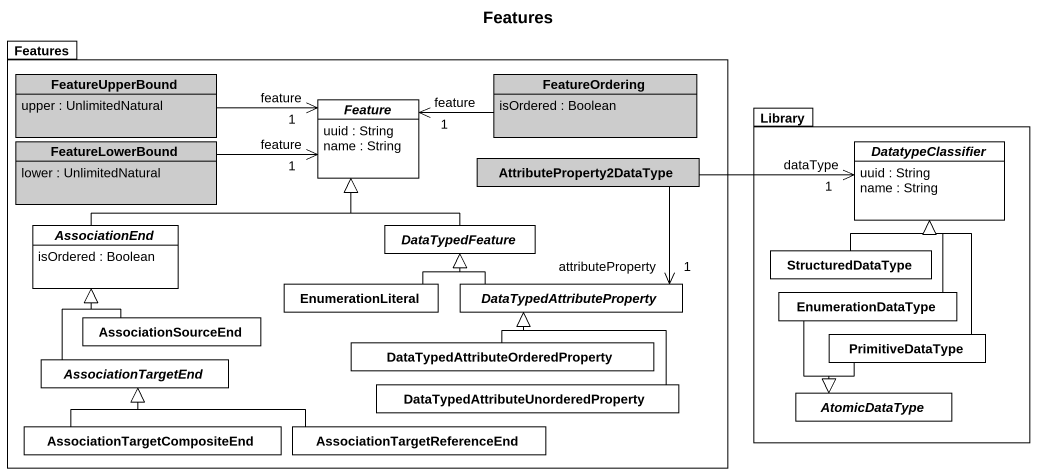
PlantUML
@startuml
title Features
hide circle
hide empty members
package Features #FFFFFF {
  class FeatureUpperBound #CCCCCC {
    upper : UnlimitedNatural
  }
  abstract class Feature #FFFFFF {
    uuid : String
    name : String
  }
  class FeatureOrdering #CCCCCC {
    isOrdered : Boolean
  }
  class FeatureLowerBound #CCCCCC {
    lower : UnlimitedNatural
  }
  class AttributeProperty2DataType #CCCCCC
  abstract class AssociationEnd #FFFFFF {
    isOrdered : Boolean
  }
  abstract class DataTypedFeature #FFFFFF
  class AssociationSourceEnd #FFFFFF
  class EnumerationLiteral #FFFFFF
  abstract class DataTypedAttributeProperty #FFFFFF
  abstract class AssociationTargetEnd #FFFFFF
  class "DataTypedAttributeOrderedProperty" as DataTypedAttributeOrderedPro #FFFFFF
  class "AssociationTargetCompositeEnd" as AssociationTargetCompositeEn #FFFFFF
  class "AssociationTargetReferenceEnd" as AssociationTargetReferenceEn #FFFFFF
  class "DataTypedAttributeUnorderedProperty" as DataTypedAttributeUnorderedP #FFFFFF
}
package Library #FFFFFF {
  abstract class DatatypeClassifier #FFFFFF {
    uuid : String
    name : String
  }
  class StructuredDataType #FFFFFF
  class EnumerationDataType #FFFFFF
  class PrimitiveDataType #FFFFFF
  abstract class AtomicDataType #FFFFFF
}
FeatureUpperBound -right-> "feature\n1" Feature
FeatureOrdering -left-> "feature\n1" Feature
FeatureLowerBound -right-> "feature\n1" Feature
AttributeProperty2DataType -right-> "dataType\n1" DatatypeClassifier
AttributeProperty2DataType --> "attributeProperty\n1" DataTypedAttributeProperty
AssociationEnd -right-|> Feature
DataTypedFeature -up-|> Feature
StructuredDataType -up-|> DatatypeClassifier
AssociationSourceEnd -up-|> AssociationEnd
EnumerationLiteral -right-|> DataTypedFeature
DataTypedAttributeProperty -left-|> DataTypedFeature
EnumerationDataType -up-|> DatatypeClassifier
EnumerationDataType --|> AtomicDataType
AssociationTargetEnd -up-|> AssociationEnd
DataTypedAttributeOrderedPro -up-|> DataTypedAttributeProperty
PrimitiveDataType -up-|> DatatypeClassifier
PrimitiveDataType --|> AtomicDataType
AssociationTargetCompositeEn -up-|> AssociationTargetEnd
AssociationTargetReferenceEn -left-|> AssociationTargetEnd
DataTypedAttributeUnorderedP -up-|> DataTypedAttributeProperty
@enduml
